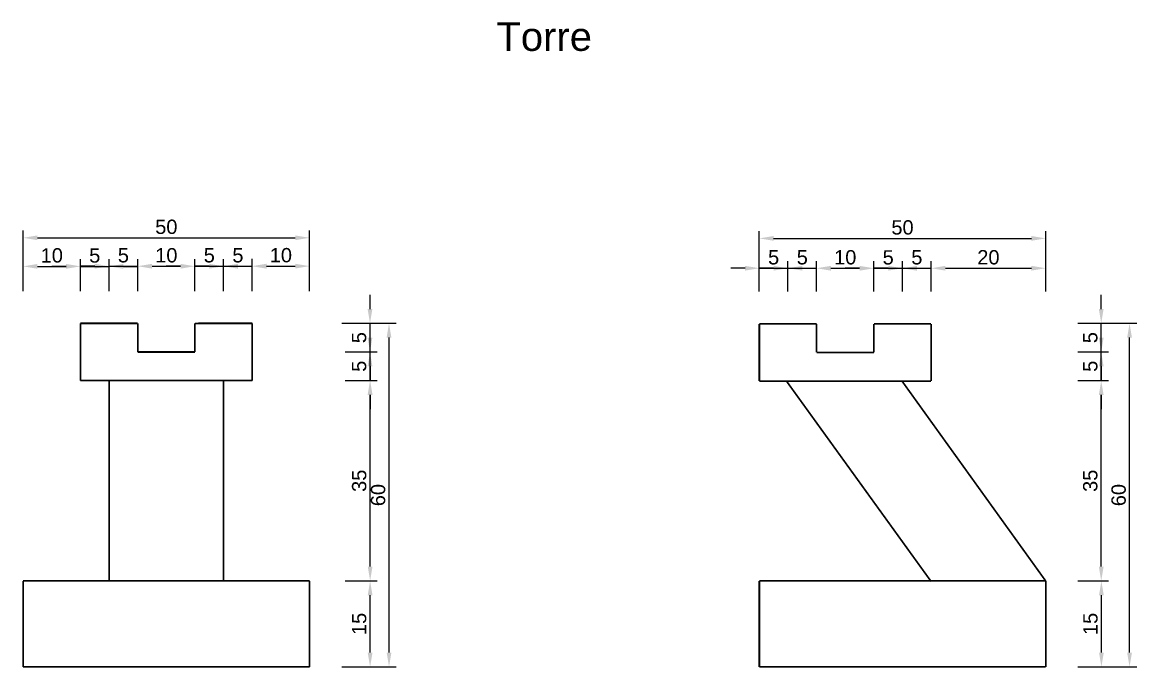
# Model space of a CAD drawing. Header units: millimetres. Extents: x 30 to 267, y 21 to 189.
# Drawn here: x 96.11 to 139.59, y 109.36 to 134.55 of the extents above; entities that cross this region are included whole.
import ezdxf

# ---------------------------------------------------------------- set-up
doc = ezdxf.new("R2010")
doc.units = ezdxf.units.MM
doc.styles.add('Anotativo', font='arial.ttf')
doc.styles.get("Standard").update_dxf_attribs({"font": 'arial.ttf'})
doc.dimstyles.new('ISO-25', dxfattribs={"dimtxt": 2.5, "dimasz": 2.5, "dimexe": 1.25, "dimexo": 0.625, "dimtad": 1, "dimtxsty": 'Standard', "dimcen": 2.5, "dimadec": 0, "dimazin": 0, "dimtfac": 1, "dimtmove": 0, "dimatfit": 1, "dimfxl": 1, "dimarcsym": 0})

# ---------------------------------------------------------------- blocks, each defined once
blk = doc.blocks.new('*D211')
at = {"color": 0, "lineweight": -2, "transparency": 16777216}
for p, q in [((108.573, 122.799), (110.697, 122.799)), ((110.418, 109.948), (110.418, 122.24)), ((108.573, 109.39), (110.697, 109.39))]:
    blk.add_line(p, q, dxfattribs=at)
at = {"color": 0, "transparency": 16777216}
for points in [[(110.325, 122.24), (110.511, 122.24), (110.418, 122.799)], [(110.325, 109.948), (110.511, 109.948), (110.418, 109.39)]]:
    blk.add_solid(points, dxfattribs=at)
at = {"layer": 'Defpoints', "color": 0, "transparency": 16777216}
for p in [(108.433, 122.799), (110.418, 122.799), (108.433, 109.39)]:
    blk.add_point(p, dxfattribs=at)
at = {"color": 0, "transparency": 16777216, "insert": (109.993, 116.094), "char_height": 0.5587, "attachment_point": 5, "rotation": 90}
blk.add_mtext('60', dxfattribs=at)
blk = doc.blocks.new('*D212')
at = {"color": 0, "lineweight": -2, "transparency": 16777216}
for p, q in [((108.712, 112.742), (109.96, 112.742)), ((109.68, 109.948), (109.68, 112.183)), ((108.712, 109.39), (109.96, 109.39))]:
    blk.add_line(p, q, dxfattribs=at)
at = {"color": 0, "transparency": 16777216}
for points in [[(109.587, 112.183), (109.773, 112.183), (109.68, 112.742)], [(109.587, 109.948), (109.773, 109.948), (109.68, 109.39)]]:
    blk.add_solid(points, dxfattribs=at)
at = {"layer": 'Defpoints', "color": 0, "transparency": 16777216}
for p in [(108.573, 112.742), (109.68, 112.742), (108.573, 109.39)]:
    blk.add_point(p, dxfattribs=at)
at = {"color": 0, "transparency": 16777216, "insert": (109.255, 111.066), "char_height": 0.5587, "attachment_point": 5, "rotation": 90}
blk.add_mtext('15', dxfattribs=at)
blk = doc.blocks.new('*D213')
at = {"color": 0, "lineweight": -2, "transparency": 16777216}
for p, q in [((108.712, 120.564), (109.96, 120.564)), ((109.681, 113.301), (109.681, 120.005)), ((108.712, 112.742), (109.96, 112.742))]:
    blk.add_line(p, q, dxfattribs=at)
at = {"color": 0, "transparency": 16777216}
for points in [[(109.588, 120.005), (109.774, 120.005), (109.681, 120.564)], [(109.588, 113.301), (109.774, 113.301), (109.681, 112.742)]]:
    blk.add_solid(points, dxfattribs=at)
at = {"layer": 'Defpoints', "color": 0, "transparency": 16777216}
for p in [(108.573, 120.564), (109.681, 120.564), (108.573, 112.742)]:
    blk.add_point(p, dxfattribs=at)
at = {"color": 0, "transparency": 16777216, "insert": (109.256, 116.653), "char_height": 0.5587, "attachment_point": 5, "rotation": 90}
blk.add_mtext('35', dxfattribs=at)
blk = doc.blocks.new('*D214')
at = {"color": 0, "lineweight": -2, "transparency": 16777216}
for p, q in [((109.676, 122.24), (109.676, 122.799)), ((108.712, 121.682), (109.955, 121.682)), ((109.676, 120.564), (109.676, 121.682)), ((108.712, 120.564), (109.955, 120.564)), ((109.676, 120.005), (109.676, 119.447))]:
    blk.add_line(p, q, dxfattribs=at)
at = {"color": 0, "transparency": 16777216}
for points in [[(109.583, 122.24), (109.769, 122.24), (109.676, 121.682)], [(109.583, 120.005), (109.769, 120.005), (109.676, 120.564)]]:
    blk.add_solid(points, dxfattribs=at)
at = {"layer": 'Defpoints', "color": 0, "transparency": 16777216}
for p in [(108.573, 121.682), (109.676, 121.682), (108.573, 120.564)]:
    blk.add_point(p, dxfattribs=at)
at = {"color": 0, "transparency": 16777216, "insert": (109.252, 121.123), "char_height": 0.559, "attachment_point": 5, "rotation": 90}
blk.add_mtext('5', dxfattribs=at)
blk = doc.blocks.new('*D215')
at = {"color": 0, "lineweight": -2, "transparency": 16777216}
for p, q in [((109.676, 123.358), (109.676, 123.916)), ((108.712, 122.799), (109.955, 122.799)), ((109.676, 121.682), (109.676, 122.799)), ((108.712, 121.682), (109.955, 121.682)), ((109.676, 121.123), (109.676, 120.564))]:
    blk.add_line(p, q, dxfattribs=at)
at = {"color": 0, "transparency": 16777216}
for points in [[(109.583, 123.358), (109.769, 123.358), (109.676, 122.799)], [(109.583, 121.123), (109.769, 121.123), (109.676, 121.682)]]:
    blk.add_solid(points, dxfattribs=at)
at = {"layer": 'Defpoints', "color": 0, "transparency": 16777216}
for p in [(108.573, 122.799), (109.676, 122.799), (108.573, 121.682)]:
    blk.add_point(p, dxfattribs=at)
at = {"color": 0, "transparency": 16777216, "insert": (109.252, 122.24), "char_height": 0.559, "attachment_point": 5, "rotation": 90}
blk.add_mtext('5', dxfattribs=at)
blk = doc.blocks.new('*D216')
at = {"color": 0, "lineweight": -2, "transparency": 16777216}
for p, q in [((96.141, 124.056), (96.141, 126.417)), ((96.7, 126.138), (106.757, 126.138)), ((107.316, 124.056), (107.316, 126.417))]:
    blk.add_line(p, q, dxfattribs=at)
at = {"color": 0, "transparency": 16777216}
for points in [[(96.7, 126.231), (96.7, 126.045), (96.141, 126.138)], [(106.757, 126.231), (106.757, 126.045), (107.316, 126.138)]]:
    blk.add_solid(points, dxfattribs=at)
at = {"layer": 'Defpoints', "color": 0, "transparency": 16777216}
for p in [(107.316, 126.138), (96.141, 123.916), (107.316, 123.916)]:
    blk.add_point(p, dxfattribs=at)
at = {"color": 0, "transparency": 16777216, "insert": (101.728, 126.563), "char_height": 0.5587, "attachment_point": 5}
blk.add_mtext('50', dxfattribs=at)
blk = doc.blocks.new('*D217')
at = {"color": 0, "lineweight": -2, "transparency": 16777216}
for p, q in [((96.141, 124.056), (96.141, 125.302)), ((98.376, 124.056), (98.376, 125.302)), ((96.7, 125.023), (97.817, 125.023))]:
    blk.add_line(p, q, dxfattribs=at)
at = {"color": 0, "transparency": 16777216}
for points in [[(96.7, 125.116), (96.7, 124.93), (96.141, 125.023)], [(97.817, 125.116), (97.817, 124.93), (98.376, 125.023)]]:
    blk.add_solid(points, dxfattribs=at)
at = {"layer": 'Defpoints', "color": 0, "transparency": 16777216}
for p in [(98.376, 125.023), (96.141, 123.916), (98.376, 123.916)]:
    blk.add_point(p, dxfattribs=at)
at = {"color": 0, "transparency": 16777216, "insert": (97.259, 125.448), "char_height": 0.5587, "attachment_point": 5}
blk.add_mtext('10', dxfattribs=at)
blk = doc.blocks.new('*D218')
at = {"color": 0, "lineweight": -2, "transparency": 16777216}
for p, q in [((105.081, 124.056), (105.081, 125.311)), ((107.316, 124.056), (107.316, 125.311)), ((105.639, 125.032), (106.757, 125.032))]:
    blk.add_line(p, q, dxfattribs=at)
at = {"color": 0, "transparency": 16777216}
for points in [[(105.639, 125.125), (105.639, 124.938), (105.081, 125.032)], [(106.757, 125.125), (106.757, 124.938), (107.316, 125.032)]]:
    blk.add_solid(points, dxfattribs=at)
at = {"layer": 'Defpoints', "color": 0, "transparency": 16777216}
for p in [(107.316, 125.032), (105.081, 123.916), (107.316, 123.916)]:
    blk.add_point(p, dxfattribs=at)
at = {"color": 0, "transparency": 16777216, "insert": (106.198, 125.456), "char_height": 0.5587, "attachment_point": 5}
blk.add_mtext('10', dxfattribs=at)
blk = doc.blocks.new('*D219')
at = {"color": 0, "lineweight": -2, "transparency": 16777216}
for p, q in [((124.868, 124.035), (124.868, 126.394)), ((125.426, 126.115), (135.484, 126.115)), ((136.042, 124.035), (136.042, 126.394))]:
    blk.add_line(p, q, dxfattribs=at)
at = {"color": 0, "transparency": 16777216}
for points in [[(125.426, 126.208), (125.426, 126.022), (124.868, 126.115)], [(135.484, 126.208), (135.484, 126.022), (136.042, 126.115)]]:
    blk.add_solid(points, dxfattribs=at)
at = {"layer": 'Defpoints', "color": 0, "transparency": 16777216}
for p in [(136.042, 126.115), (124.868, 123.895), (136.042, 123.895)]:
    blk.add_point(p, dxfattribs=at)
at = {"color": 0, "transparency": 16777216, "insert": (130.455, 126.54), "char_height": 0.5587, "attachment_point": 5}
blk.add_mtext('50', dxfattribs=at)
blk = doc.blocks.new('*D220')
at = {"color": 0, "lineweight": -2, "transparency": 16777216}
for p, q in [((131.572, 124.035), (131.572, 125.229)), ((132.131, 124.949), (135.484, 124.949)), ((136.042, 124.035), (136.042, 125.229))]:
    blk.add_line(p, q, dxfattribs=at)
at = {"color": 0, "transparency": 16777216}
for points in [[(132.131, 125.042), (132.131, 124.856), (131.572, 124.949)], [(135.484, 125.042), (135.484, 124.856), (136.042, 124.949)]]:
    blk.add_solid(points, dxfattribs=at)
at = {"layer": 'Defpoints', "color": 0, "transparency": 16777216}
for p in [(136.042, 124.949), (131.572, 123.895), (136.042, 123.895)]:
    blk.add_point(p, dxfattribs=at)
at = {"color": 0, "transparency": 16777216, "insert": (133.807, 125.374), "char_height": 0.5587, "attachment_point": 5}
blk.add_mtext('20', dxfattribs=at)
blk = doc.blocks.new('*D221')
at = {"color": 0, "lineweight": -2, "transparency": 16777216}
for p, q in [((137.299, 122.799), (139.594, 122.799)), ((139.315, 109.948), (139.315, 122.24)), ((137.299, 109.39), (139.594, 109.39))]:
    blk.add_line(p, q, dxfattribs=at)
at = {"color": 0, "transparency": 16777216}
for points in [[(139.221, 122.24), (139.408, 122.24), (139.315, 122.799)], [(139.221, 109.948), (139.408, 109.948), (139.315, 109.39)]]:
    blk.add_solid(points, dxfattribs=at)
at = {"layer": 'Defpoints', "color": 0, "transparency": 16777216}
for p in [(137.16, 122.799), (139.315, 122.799), (137.16, 109.39)]:
    blk.add_point(p, dxfattribs=at)
at = {"color": 0, "transparency": 16777216, "insert": (138.89, 116.094), "char_height": 0.5587, "attachment_point": 5, "rotation": 90}
blk.add_mtext('60', dxfattribs=at)
blk = doc.blocks.new('*D222')
at = {"color": 0, "lineweight": -2, "transparency": 16777216}
for p, q in [((137.299, 112.742), (138.495, 112.742)), ((138.216, 109.948), (138.216, 112.183)), ((137.299, 109.39), (138.495, 109.39))]:
    blk.add_line(p, q, dxfattribs=at)
at = {"color": 0, "transparency": 16777216}
for points in [[(138.123, 112.183), (138.309, 112.183), (138.216, 112.742)], [(138.123, 109.948), (138.309, 109.948), (138.216, 109.39)]]:
    blk.add_solid(points, dxfattribs=at)
at = {"layer": 'Defpoints', "color": 0, "transparency": 16777216}
for p in [(137.16, 112.742), (138.216, 112.742), (137.16, 109.39)]:
    blk.add_point(p, dxfattribs=at)
at = {"color": 0, "transparency": 16777216, "insert": (137.791, 111.066), "char_height": 0.5587, "attachment_point": 5, "rotation": 90}
blk.add_mtext('15', dxfattribs=at)
blk = doc.blocks.new('*D223')
at = {"color": 0, "lineweight": -2, "transparency": 16777216}
for p, q in [((137.299, 120.564), (138.489, 120.564)), ((138.209, 113.301), (138.209, 120.005)), ((137.299, 112.742), (138.489, 112.742))]:
    blk.add_line(p, q, dxfattribs=at)
at = {"color": 0, "transparency": 16777216}
for points in [[(138.116, 120.005), (138.302, 120.005), (138.209, 120.564)], [(138.116, 113.301), (138.302, 113.301), (138.209, 112.742)]]:
    blk.add_solid(points, dxfattribs=at)
at = {"layer": 'Defpoints', "color": 0, "transparency": 16777216}
for p in [(137.16, 120.564), (138.209, 120.564), (137.16, 112.742)]:
    blk.add_point(p, dxfattribs=at)
at = {"color": 0, "transparency": 16777216, "insert": (137.784, 116.653), "char_height": 0.5587, "attachment_point": 5, "rotation": 90}
blk.add_mtext('35', dxfattribs=at)
blk = doc.blocks.new('*D224')
at = {"color": 0, "lineweight": -2, "transparency": 16777216}
for p, q in [((138.209, 122.24), (138.209, 122.799)), ((137.299, 121.682), (138.489, 121.682)), ((138.209, 120.564), (138.209, 121.682)), ((137.299, 120.564), (138.489, 120.564)), ((138.209, 120.005), (138.209, 119.447))]:
    blk.add_line(p, q, dxfattribs=at)
at = {"color": 0, "transparency": 16777216}
for points in [[(138.116, 122.24), (138.302, 122.24), (138.209, 121.682)], [(138.116, 120.005), (138.302, 120.005), (138.209, 120.564)]]:
    blk.add_solid(points, dxfattribs=at)
at = {"layer": 'Defpoints', "color": 0, "transparency": 16777216}
for p in [(137.16, 121.682), (138.209, 121.682), (137.16, 120.564)]:
    blk.add_point(p, dxfattribs=at)
at = {"color": 0, "transparency": 16777216, "insert": (137.785, 121.123), "char_height": 0.559, "attachment_point": 5, "rotation": 90}
blk.add_mtext('5', dxfattribs=at)
blk = doc.blocks.new('*D225')
at = {"color": 0, "lineweight": -2, "transparency": 16777216}
for p, q in [((138.209, 123.358), (138.209, 123.916)), ((137.299, 122.799), (138.489, 122.799)), ((138.209, 121.682), (138.209, 122.799)), ((137.299, 121.682), (138.489, 121.682)), ((138.209, 121.123), (138.209, 120.564))]:
    blk.add_line(p, q, dxfattribs=at)
at = {"color": 0, "transparency": 16777216}
for points in [[(138.116, 123.358), (138.302, 123.358), (138.209, 122.799)], [(138.116, 121.123), (138.302, 121.123), (138.209, 121.682)]]:
    blk.add_solid(points, dxfattribs=at)
at = {"layer": 'Defpoints', "color": 0, "transparency": 16777216}
for p in [(137.16, 122.799), (138.209, 122.799), (137.16, 121.682)]:
    blk.add_point(p, dxfattribs=at)
at = {"color": 0, "transparency": 16777216, "insert": (137.785, 122.24), "char_height": 0.559, "attachment_point": 5, "rotation": 90}
blk.add_mtext('5', dxfattribs=at)
blk = doc.blocks.new('*D233')
at = {"color": 0, "lineweight": -2, "transparency": 16777216}
for p, q in [((98.376, 124.056), (98.376, 125.3)), ((99.493, 124.056), (99.493, 125.3)), ((97.817, 125.021), (97.259, 125.021)), ((98.376, 125.021), (99.493, 125.021)), ((100.052, 125.021), (100.611, 125.021))]:
    blk.add_line(p, q, dxfattribs=at)
at = {"color": 0, "transparency": 16777216}
for points in [[(97.817, 125.114), (97.817, 124.928), (98.376, 125.021)], [(100.052, 125.114), (100.052, 124.928), (99.493, 125.021)]]:
    blk.add_solid(points, dxfattribs=at)
at = {"layer": 'Defpoints', "color": 0, "transparency": 16777216}
for p in [(99.493, 125.021), (98.376, 123.916), (99.493, 123.916)]:
    blk.add_point(p, dxfattribs=at)
at = {"color": 0, "transparency": 16777216, "insert": (98.935, 125.444), "char_height": 0.559, "attachment_point": 5}
blk.add_mtext('5', dxfattribs=at)
blk = doc.blocks.new('*D234')
at = {"color": 0, "lineweight": -2, "transparency": 16777216}
for p, q in [((99.493, 124.056), (99.493, 125.308)), ((100.611, 124.056), (100.611, 125.308)), ((98.935, 125.029), (98.376, 125.029)), ((99.493, 125.029), (100.611, 125.029)), ((101.17, 125.029), (101.728, 125.029))]:
    blk.add_line(p, q, dxfattribs=at)
at = {"color": 0, "transparency": 16777216}
for points in [[(98.935, 125.122), (98.935, 124.936), (99.493, 125.029)], [(101.17, 125.122), (101.17, 124.936), (100.611, 125.029)]]:
    blk.add_solid(points, dxfattribs=at)
at = {"layer": 'Defpoints', "color": 0, "transparency": 16777216}
for p in [(100.611, 125.029), (99.493, 123.916), (100.611, 123.916)]:
    blk.add_point(p, dxfattribs=at)
at = {"color": 0, "transparency": 16777216, "insert": (100.052, 125.452), "char_height": 0.559, "attachment_point": 5}
blk.add_mtext('5', dxfattribs=at)
blk = doc.blocks.new('*D235')
at = {"color": 0, "lineweight": -2, "transparency": 16777216}
for p, q in [((100.611, 124.056), (100.611, 125.307)), ((102.846, 124.056), (102.846, 125.307)), ((101.17, 125.027), (102.287, 125.027))]:
    blk.add_line(p, q, dxfattribs=at)
at = {"color": 0, "transparency": 16777216}
for points in [[(101.17, 125.12), (101.17, 124.934), (100.611, 125.027)], [(102.287, 125.12), (102.287, 124.934), (102.846, 125.027)]]:
    blk.add_solid(points, dxfattribs=at)
at = {"layer": 'Defpoints', "color": 0, "transparency": 16777216}
for p in [(102.846, 125.027), (100.611, 123.916), (102.846, 123.916)]:
    blk.add_point(p, dxfattribs=at)
at = {"color": 0, "transparency": 16777216, "insert": (101.728, 125.452), "char_height": 0.5587, "attachment_point": 5}
blk.add_mtext('10', dxfattribs=at)
blk = doc.blocks.new('*D236')
at = {"color": 0, "lineweight": -2, "transparency": 16777216}
for p, q in [((102.846, 124.056), (102.846, 125.306)), ((103.963, 124.056), (103.963, 125.306)), ((102.287, 125.027), (101.728, 125.027)), ((102.846, 125.027), (103.963, 125.027)), ((104.522, 125.027), (105.081, 125.027))]:
    blk.add_line(p, q, dxfattribs=at)
at = {"color": 0, "transparency": 16777216}
for points in [[(102.287, 125.12), (102.287, 124.934), (102.846, 125.027)], [(104.522, 125.12), (104.522, 124.934), (103.963, 125.027)]]:
    blk.add_solid(points, dxfattribs=at)
at = {"layer": 'Defpoints', "color": 0, "transparency": 16777216}
for p in [(103.963, 125.027), (102.846, 123.916), (103.963, 123.916)]:
    blk.add_point(p, dxfattribs=at)
at = {"color": 0, "transparency": 16777216, "insert": (103.405, 125.451), "char_height": 0.559, "attachment_point": 5}
blk.add_mtext('5', dxfattribs=at)
blk = doc.blocks.new('*D237')
at = {"color": 0, "lineweight": -2, "transparency": 16777216}
for p, q in [((103.963, 124.056), (103.963, 125.306)), ((105.081, 124.056), (105.081, 125.306)), ((103.405, 125.027), (102.846, 125.027)), ((103.963, 125.027), (105.081, 125.027)), ((105.639, 125.027), (106.198, 125.027))]:
    blk.add_line(p, q, dxfattribs=at)
at = {"color": 0, "transparency": 16777216}
for points in [[(103.405, 125.12), (103.405, 124.934), (103.963, 125.027)], [(105.639, 125.12), (105.639, 124.934), (105.081, 125.027)]]:
    blk.add_solid(points, dxfattribs=at)
at = {"layer": 'Defpoints', "color": 0, "transparency": 16777216}
for p in [(105.081, 125.027), (103.963, 123.916), (105.081, 123.916)]:
    blk.add_point(p, dxfattribs=at)
at = {"color": 0, "transparency": 16777216, "insert": (104.522, 125.451), "char_height": 0.559, "attachment_point": 5}
blk.add_mtext('5', dxfattribs=at)
blk = doc.blocks.new('*D238')
at = {"color": 0, "lineweight": -2, "transparency": 16777216}
for p, q in [((124.309, 124.949), (123.75, 124.949)), ((124.868, 124.035), (124.868, 125.229)), ((124.868, 124.949), (125.985, 124.949)), ((125.985, 124.035), (125.985, 125.229)), ((126.544, 124.949), (127.103, 124.949))]:
    blk.add_line(p, q, dxfattribs=at)
at = {"color": 0, "transparency": 16777216}
for points in [[(124.309, 125.042), (124.309, 124.856), (124.868, 124.949)], [(126.544, 125.042), (126.544, 124.856), (125.985, 124.949)]]:
    blk.add_solid(points, dxfattribs=at)
at = {"layer": 'Defpoints', "color": 0, "transparency": 16777216}
for p in [(125.985, 124.949), (124.868, 123.895), (125.985, 123.895)]:
    blk.add_point(p, dxfattribs=at)
at = {"color": 0, "transparency": 16777216, "insert": (125.426, 125.373), "char_height": 0.559, "attachment_point": 5}
blk.add_mtext('5', dxfattribs=at)
blk = doc.blocks.new('*D239')
at = {"color": 0, "lineweight": -2, "transparency": 16777216}
for p, q in [((125.426, 124.949), (124.868, 124.949)), ((125.985, 124.035), (125.985, 125.229)), ((125.985, 124.949), (127.103, 124.949)), ((127.103, 124.035), (127.103, 125.229)), ((127.661, 124.949), (128.22, 124.949))]:
    blk.add_line(p, q, dxfattribs=at)
at = {"color": 0, "transparency": 16777216}
for points in [[(125.426, 125.042), (125.426, 124.856), (125.985, 124.949)], [(127.661, 125.042), (127.661, 124.856), (127.103, 124.949)]]:
    blk.add_solid(points, dxfattribs=at)
at = {"layer": 'Defpoints', "color": 0, "transparency": 16777216}
for p in [(127.103, 124.949), (125.985, 123.895), (127.103, 123.895)]:
    blk.add_point(p, dxfattribs=at)
at = {"color": 0, "transparency": 16777216, "insert": (126.544, 125.373), "char_height": 0.559, "attachment_point": 5}
blk.add_mtext('5', dxfattribs=at)
blk = doc.blocks.new('*D240')
at = {"color": 0, "lineweight": -2, "transparency": 16777216}
for p, q in [((127.103, 124.035), (127.103, 125.229)), ((127.661, 124.949), (128.779, 124.949)), ((129.338, 124.035), (129.338, 125.229))]:
    blk.add_line(p, q, dxfattribs=at)
at = {"color": 0, "transparency": 16777216}
for points in [[(127.661, 125.042), (127.661, 124.856), (127.103, 124.949)], [(128.779, 125.042), (128.779, 124.856), (129.338, 124.949)]]:
    blk.add_solid(points, dxfattribs=at)
at = {"layer": 'Defpoints', "color": 0, "transparency": 16777216}
for p in [(129.338, 124.949), (127.103, 123.895), (129.338, 123.895)]:
    blk.add_point(p, dxfattribs=at)
at = {"color": 0, "transparency": 16777216, "insert": (128.22, 125.374), "char_height": 0.5587, "attachment_point": 5}
blk.add_mtext('10', dxfattribs=at)
blk = doc.blocks.new('*D241')
at = {"color": 0, "lineweight": -2, "transparency": 16777216}
for p, q in [((128.779, 124.947), (128.22, 124.947)), ((129.338, 124.035), (129.338, 125.227)), ((129.338, 124.947), (130.455, 124.947)), ((130.455, 124.035), (130.455, 125.227)), ((131.014, 124.947), (131.572, 124.947))]:
    blk.add_line(p, q, dxfattribs=at)
at = {"color": 0, "transparency": 16777216}
for points in [[(128.779, 125.04), (128.779, 124.854), (129.338, 124.947)], [(131.014, 125.04), (131.014, 124.854), (130.455, 124.947)]]:
    blk.add_solid(points, dxfattribs=at)
at = {"layer": 'Defpoints', "color": 0, "transparency": 16777216}
for p in [(130.455, 124.947), (129.338, 123.895), (130.455, 123.895)]:
    blk.add_point(p, dxfattribs=at)
at = {"color": 0, "transparency": 16777216, "insert": (129.896, 125.371), "char_height": 0.559, "attachment_point": 5}
blk.add_mtext('5', dxfattribs=at)
blk = doc.blocks.new('*D242')
at = {"color": 0, "lineweight": -2, "transparency": 16777216}
for p, q in [((129.896, 124.949), (129.338, 124.949)), ((130.455, 124.035), (130.455, 125.229)), ((130.455, 124.949), (131.572, 124.949)), ((131.572, 124.035), (131.572, 125.229)), ((132.131, 124.949), (132.69, 124.949))]:
    blk.add_line(p, q, dxfattribs=at)
at = {"color": 0, "transparency": 16777216}
for points in [[(129.896, 125.042), (129.896, 124.856), (130.455, 124.949)], [(132.131, 125.042), (132.131, 124.856), (131.572, 124.949)]]:
    blk.add_solid(points, dxfattribs=at)
at = {"layer": 'Defpoints', "color": 0, "transparency": 16777216}
for p in [(131.572, 124.949), (130.455, 123.895), (131.572, 123.895)]:
    blk.add_point(p, dxfattribs=at)
at = {"color": 0, "transparency": 16777216, "insert": (131.014, 125.373), "char_height": 0.559, "attachment_point": 5}
blk.add_mtext('5', dxfattribs=at)

msp = doc.modelspace()

# ---------------------------------------------------------------- linework, layer by layer
at = {"const_width": 0.067}
for points in [[(98.376, 122.799), (98.376, 120.5641)], [(99.4934, 122.799), (98.376, 122.799)], [(99.4934, 122.799), (100.6109, 122.799)], [(100.6109, 121.68), (100.6109, 122.799)], [(103.9633, 122.799), (102.8458, 122.7975)], [(102.8458, 122.7975), (102.8458, 121.68)], [(105.0807, 122.799), (103.9633, 122.799)], [(105.0807, 120.5641), (105.0807, 122.799)], [(124.8677, 122.778), (124.8677, 120.5431)], [(127.1026, 122.778), (124.8677, 122.778)], [(127.1026, 121.6605), (127.1026, 122.778)], [(129.3375, 122.778), (129.3375, 121.6605)], [(131.5724, 122.778), (129.3375, 122.778)], [(131.5724, 120.5431), (131.5724, 122.778)], [(102.8458, 121.68), (100.6109, 121.68)], [(129.3375, 121.6605), (127.1026, 121.6605)], [(98.376, 120.5641), (105.0807, 120.5641)], [(99.4934, 112.742), (99.4934, 120.5641)], [(103.9633, 112.742), (103.9633, 120.5641)], [(124.8677, 120.5431), (131.5724, 120.5431)], [(131.5724, 112.7209), (125.9275, 120.5431)], [(136.0422, 112.742), (130.4366, 120.5431)], [(96.1411, 112.742), (96.1411, 109.3896)], [(99.4934, 112.742), (96.1411, 112.742)], [(99.4934, 112.742), (103.9633, 112.742)], [(107.3156, 112.742), (103.9633, 112.742)], [(107.3156, 109.3896), (107.3156, 112.742)], [(124.8677, 109.3896), (124.8677, 112.742)], [(124.8677, 112.742), (136.0422, 112.742)], [(136.0422, 112.742), (131.5724, 112.742)], [(136.0422, 112.742), (131.5724, 112.742)], [(136.0422, 112.742), (136.0422, 109.3896)], [(96.1411, 109.3896), (107.3156, 109.3896)], [(136.0422, 109.3896), (124.8677, 109.3896)]]:
    msp.add_lwpolyline(points, dxfattribs=at)

# ---------------------------------------------------------------- texts
at = {"insert": (114.6085, 134.5498), "char_height": 1.11745, "attachment_point": 1, "style": 'Anotativo'}
msp.add_mtext_dynamic_manual_height_columns('Torre', width=18.844347, gutter_width=5.5873, heights=[0], dxfattribs=at)

# ---------------------------------------------------------------- dimensions: what is measured, and where the dimension line sits
for base, p1, p2, picture, middle in [((107.3156, 126.1378), (96.1411, 123.9165), (107.3156, 123.9165), '*D216', (101.7284, 126.5628)), ((136.0422, 126.1147), (124.8677, 123.8954), (136.0422, 123.8954), '*D219', (130.455, 126.5397)), ((98.376, 125.023), (96.1411, 123.9165), (98.376, 123.9165), '*D217', (97.2585, 125.4479)), ((99.4934, 125.0207), (98.376, 123.9165), (99.4934, 123.9165), '*D233', (98.9347, 125.4445)), ((100.6109, 125.0287), (99.4934, 123.9165), (100.6109, 123.9165), '*D234', (100.0522, 125.4525)), ((102.8458, 125.0272), (100.6109, 123.9165), (102.8458, 123.9165), '*D235', (101.7284, 125.4522)), ((103.9633, 125.0268), (102.8458, 123.9165), (103.9633, 123.9165), '*D236', (103.4045, 125.4506)), ((105.0807, 125.0268), (103.9633, 123.9165), (105.0807, 123.9165), '*D237', (104.522, 125.4506)), ((107.3156, 125.0315), (105.0807, 123.9165), (107.3156, 123.9165), '*D218', (106.1982, 125.4565)), ((125.9852, 124.9492), (124.8677, 123.8954), (125.9852, 123.8954), '*D238', (125.4264, 125.373)), ((127.1026, 124.9492), (125.9852, 123.8954), (127.1026, 123.8954), '*D239', (126.5439, 125.373)), ((129.3375, 124.9492), (127.1026, 123.8954), (129.3375, 123.8954), '*D240', (128.2201, 125.3742)), ((130.455, 124.9473), (129.3375, 123.8954), (130.455, 123.8954), '*D241', (129.8962, 125.3711)), ((131.5724, 124.9492), (130.455, 123.8954), (131.5724, 123.8954), '*D242', (131.0137, 125.373)), ((136.0422, 124.9492), (131.5724, 123.8954), (136.0422, 123.8954), '*D220', (133.8073, 125.3742))]:
    dim = msp.add_linear_dim(base=base, p1=p1, p2=p2, dimstyle='ISO-25', override={"dimscale": 0.223491, "dimlfac": 4.474456})
    dim.commit()
    dim.dimension.update_dxf_attribs({"geometry": picture, "text_midpoint": middle})
for base, p1, p2, picture, middle in [((109.6758, 122.799), (108.5728, 121.6816), (108.5728, 122.799), '*D215', (109.252, 122.2403)), ((138.2092, 122.799), (137.1597, 121.6816), (137.1597, 122.799), '*D225', (137.7854, 122.2403)), ((110.418, 122.799), (108.4331, 109.3896), (108.4331, 122.799), '*D211', (109.993, 116.0943)), ((109.6758, 121.6816), (108.5728, 120.5641), (108.5728, 121.6816), '*D214', (109.252, 121.1229)), ((139.3145, 122.799), (137.1597, 109.3896), (137.1597, 122.799), '*D221', (138.8896, 116.0943)), ((138.2092, 121.6816), (137.1597, 120.5641), (137.1597, 121.6816), '*D224', (137.7854, 121.1229)), ((109.681, 120.5641), (108.5728, 112.742), (108.5728, 120.5641), '*D213', (109.2559, 116.653)), ((138.2092, 120.5641), (137.1597, 112.742), (137.1597, 120.5641), '*D223', (137.784, 116.653)), ((109.6802, 112.742), (108.5728, 109.3896), (108.5728, 112.742), '*D212', (109.2553, 111.0658)), ((138.2157, 112.742), (137.1597, 109.3896), (137.1597, 112.742), '*D222', (137.7907, 111.0658))]:
    dim = msp.add_linear_dim(base=base, p1=p1, p2=p2, angle=90, dimstyle='ISO-25', override={"dimscale": 0.223491, "dimlfac": 4.474456})
    dim.commit()
    dim.dimension.update_dxf_attribs({"geometry": picture, "text_midpoint": middle})

doc.saveas('drawing.dxf')
